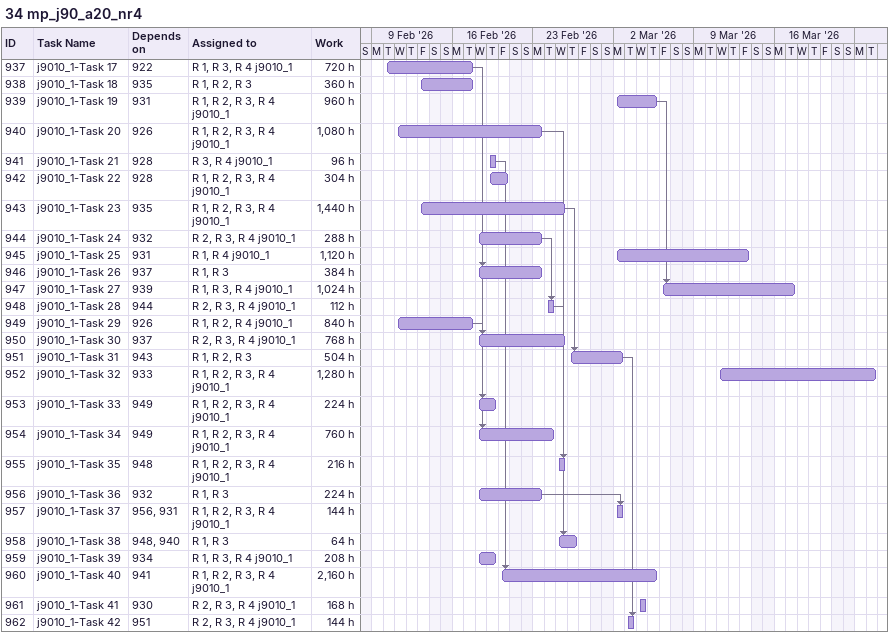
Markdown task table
34 mp_j90_a20_nr4

| ID | Task | Start | Finish | Predecessors | Resources | Work (h) |
|---|---|---|---|---|---|---|
| 937 | j9010_1-Task 17 | 2026-02-10 | 2026-02-17 | 922 | R 1, R 3, R 4 j9010_1 | 720 |
| 938 | j9010_1-Task 18 | 2026-02-13 | 2026-02-17 | 935 | R 1, R 2, R 3 | 360 |
| 939 | j9010_1-Task 19 | 2026-03-02 | 2026-03-05 | 931 | R 1, R 2, R 3, R 4 j9010_1 | 960 |
| 940 | j9010_1-Task 20 | 2026-02-11 | 2026-02-23 | 926 | R 1, R 2, R 3, R 4 j9010_1 | 1080 |
| 941 | j9010_1-Task 21 | 2026-02-19 | 2026-02-19 | 928 | R 3, R 4 j9010_1 | 96 |
| 942 | j9010_1-Task 22 | 2026-02-19 | 2026-02-20 | 928 | R 1, R 2, R 3, R 4 j9010_1 | 304 |
| 943 | j9010_1-Task 23 | 2026-02-13 | 2026-02-25 | 935 | R 1, R 2, R 3, R 4 j9010_1 | 1440 |
| 944 | j9010_1-Task 24 | 2026-02-18 | 2026-02-23 | 932 | R 2, R 3, R 4 j9010_1 | 288 |
| 945 | j9010_1-Task 25 | 2026-03-02 | 2026-03-13 | 931 | R 1, R 4 j9010_1 | 1120 |
| 946 | j9010_1-Task 26 | 2026-02-18 | 2026-02-23 | 937 | R 1, R 3 | 384 |
| 947 | j9010_1-Task 27 | 2026-03-06 | 2026-03-17 | 939 | R 1, R 3, R 4 j9010_1 | 1024 |
| 948 | j9010_1-Task 28 | 2026-02-24 | 2026-02-24 | 944 | R 2, R 3, R 4 j9010_1 | 112 |
| 949 | j9010_1-Task 29 | 2026-02-11 | 2026-02-17 | 926 | R 1, R 2, R 4 j9010_1 | 840 |
| 950 | j9010_1-Task 30 | 2026-02-18 | 2026-02-25 | 937 | R 2, R 3, R 4 j9010_1 | 768 |
| 951 | j9010_1-Task 31 | 2026-02-26 | 2026-03-02 | 943 | R 1, R 2, R 3 | 504 |
| 952 | j9010_1-Task 32 | 2026-03-11 | 2026-03-24 | 933 | R 1, R 2, R 3, R 4 j9010_1 | 1280 |
| 953 | j9010_1-Task 33 | 2026-02-18 | 2026-02-19 | 949 | R 1, R 2, R 3, R 4 j9010_1 | 224 |
| 954 | j9010_1-Task 34 | 2026-02-18 | 2026-02-24 | 949 | R 1, R 2, R 3, R 4 j9010_1 | 760 |
| 955 | j9010_1-Task 35 | 2026-02-25 | 2026-02-25 | 948 | R 1, R 2, R 3, R 4 j9010_1 | 216 |
| 956 | j9010_1-Task 36 | 2026-02-18 | 2026-02-23 | 932 | R 1, R 3 | 224 |
| 957 | j9010_1-Task 37 | 2026-03-02 | 2026-03-02 | 956, 931 | R 1, R 2, R 3, R 4 j9010_1 | 144 |
| 958 | j9010_1-Task 38 | 2026-02-25 | 2026-02-26 | 948, 940 | R 1, R 3 | 64 |
| 959 | j9010_1-Task 39 | 2026-02-18 | 2026-02-19 | 934 | R 1, R 3, R 4 j9010_1 | 208 |
| 960 | j9010_1-Task 40 | 2026-02-20 | 2026-03-05 | 941 | R 1, R 2, R 3, R 4 j9010_1 | 2160 |
| 961 | j9010_1-Task 41 | 2026-03-04 | 2026-03-04 | 930 | R 2, R 3, R 4 j9010_1 | 168 |
| 962 | j9010_1-Task 42 | 2026-03-03 | 2026-03-03 | 951 | R 2, R 3, R 4 j9010_1 | 144 |
